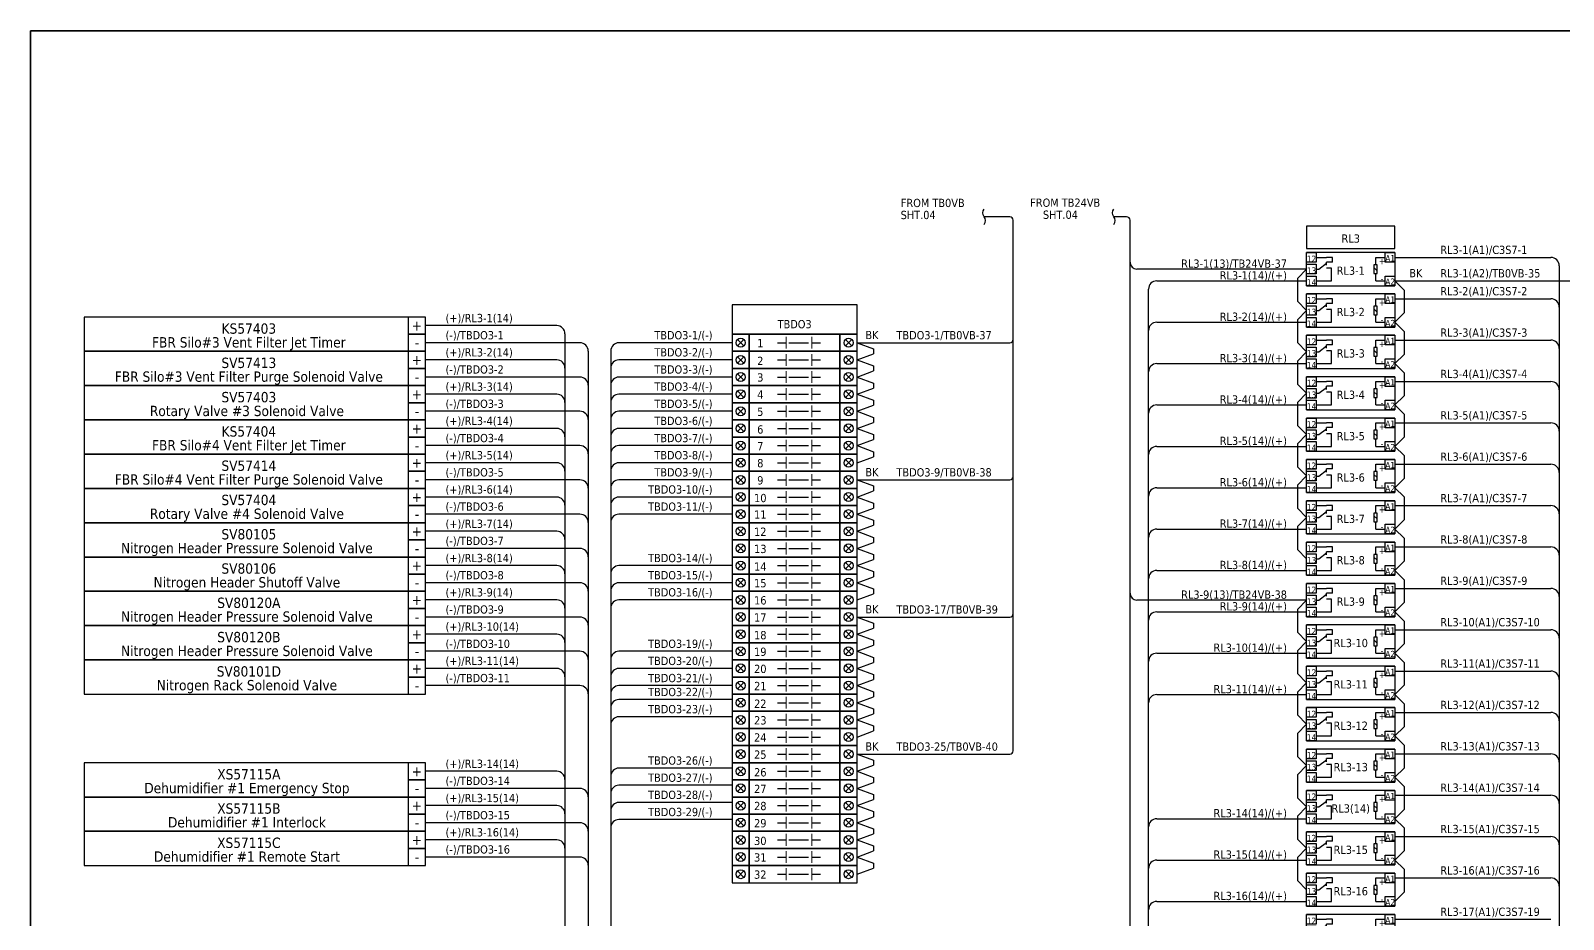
# Model space of a CAD drawing. Header units: millimetres. Extents: x 0 to 1792788, y -13 to 262234.
# Drawn here: x 1130709 to 1187211, y 35938 to 68674 of the extents above; entities that cross this region are included whole.
import ezdxf
from ezdxf.enums import TextEntityAlignment as Align

# ---------------------------------------------------------------- set-up
doc = ezdxf.new("R2010")
doc.units = ezdxf.units.MM
doc.layers.add('HELPPOINT', color=7, linetype='Continuous', lineweight=25)
doc.layers.add('power', color=7, linetype='Continuous', lineweight=25)
doc.styles.add('Tahoma', font='')
doc.styles.get('Tahoma').set_extended_font_data('Tahoma')

# ---------------------------------------------------------------- blocks, each defined once
blk = doc.blocks.new('TPA')
at = {"layer": 'HELPPOINT', "color": 4, "lineweight": 35, "ltscale": 25.4}
for p, q in [((14292753, 12749437), (14292753, 12827491)), ((14292753, 12827491), (14405128, 12827491)), ((14292753, 12749437), (14292753, 12827491)), ((14292753, 12827491), (14405128, 12827491))]:
    blk.add_line(p, q, dxfattribs=at)
blk = doc.blocks.new('700RL')
at = {"color": 1, "ltscale": 25.4}
for p, q in [((15889446, 12491261), (15889446, 12492481)), ((15889446, 12492126), (15889446, 12492481)), ((15889446, 12492481), (15889797, 12492481)), ((15892698, 12492481), (15889446, 12492481)), ((15889446, 12491261), (15889446, 12492481)), ((15889797, 12492481), (15889797, 12492126)), ((15892347, 12492126), (15892347, 12492481)), ((15892347, 12492481), (15892698, 12492481)), ((15892698, 12492481), (15892698, 12492126)), ((15892698, 12492481), (15892698, 12491261)), ((15889797, 12492126), (15889446, 12492126)), ((15889446, 12491694), (15889446, 12492049)), ((15889446, 12492049), (15889797, 12492049)), ((15889797, 12492304), (15890173, 12492304)), ((15889797, 12492049), (15889797, 12491694)), ((15889797, 12491871), (15889900, 12491871)), ((15889900, 12491871), (15890173, 12492089)), ((15890399, 12492304), (15890173, 12492304)), ((15890399, 12492129), (15890173, 12492129)), ((15890173, 12492013), (15890173, 12492129)), ((15890363, 12491906), (15890173, 12491906)), ((15890363, 12491439), (15890363, 12491906)), ((15890399, 12492129), (15890399, 12492304)), ((15891926, 12491929), (15892042, 12491814)), ((15891998, 12492304), (15892347, 12492304)), ((15891998, 12492031), (15891998, 12492304)), ((15892698, 12492126), (15892347, 12492126)), ((15889797, 12491694), (15889446, 12491694)), ((15889446, 12491261), (15889446, 12491617)), ((15889446, 12491617), (15889797, 12491617)), ((15889797, 12491261), (15889446, 12491261)), ((15889446, 12491261), (15892698, 12491261)), ((15889797, 12491617), (15889797, 12491261)), ((15889797, 12491439), (15890363, 12491439)), ((15891998, 12491439), (15891998, 12491712)), ((15891998, 12491439), (15892347, 12491439)), ((15892347, 12491261), (15892347, 12491617)), ((15892347, 12491617), (15892698, 12491617)), ((15892698, 12491261), (15892347, 12491261)), ((15892698, 12491617), (15892698, 12491261))]:
    blk.add_line(p, q, dxfattribs=at)
blk.add_lwpolyline([(15891926, 12491712), (15892042, 12491712), (15892042, 12492031), (15891926, 12492031)], close=True, dxfattribs=at)
at = {"color": 1, "style": 'Tahoma'}
for s, height, p in [('A1', 231.6, (15892527, 12492274)), ('12', 231.6, (15889626, 12492251)), ('13', 231.6, (15889626, 12491819)), ('+', 232, (15892226, 12492165)), ('+', 232, (15892226, 12492165)), ('14', 231.6, (15889626, 12491386)), ('-', 232, (15892226, 12491526)), ('A2', 231.6, (15892527, 12491410))]:
    blk.add_text(s, height=height, dxfattribs=at).set_placement(p, align=Align.MIDDLE_CENTER)

msp = doc.modelspace()

# ---------------------------------------------------------------- linework, layer by layer
at = {"color": 7, "ltscale": 25.4}
for p, q in [((1166804, 61819), (1165858, 61819)), ((1166931, 42149), (1166931, 61692)), ((1180999, 59457), (1181339, 59117)), ((1180999, 59457), (1187920, 59457)), ((1181339, 59117), (1181339, 58274)), ((1180999, 57933), (1181339, 58274)), ((1180999, 57933), (1181339, 57593)), ((1150958, 57178), (1145260, 57178)), ((1156571, 57178), (1152398, 57178)), ((1157004, 57295), (1156769, 57060)), ((1156769, 57295), (1157004, 57060)), ((1158237, 57178), (1158555, 57178)), ((1158656, 57178), (1159382, 57178)), ((1159510, 57178), (1159828, 57178)), ((1160743, 57295), (1160978, 57060)), ((1160978, 57295), (1160743, 57060)), ((1161176, 57178), (1166804, 57178)), ((1161176, 57178), (1161781, 56954)), ((1181339, 57593), (1181339, 56750)), ((1151263, 56873), (1151263, 20458)), ((1152093, 56873), (1152093, 20458)), ((1156571, 56546), (1152398, 56546)), ((1157004, 56664), (1156769, 56429)), ((1156769, 56664), (1157004, 56429)), ((1158237, 56546), (1158555, 56546)), ((1158656, 56546), (1159382, 56546)), ((1159510, 56546), (1159828, 56546)), ((1160743, 56664), (1160978, 56429)), ((1160978, 56664), (1160743, 56429)), ((1161176, 56546), (1161781, 56769)), ((1161176, 56546), (1161781, 56323)), ((1161781, 56954), (1161781, 56769)), ((1180999, 56409), (1181339, 56750)), ((1157004, 56032), (1156769, 55797)), ((1156769, 56032), (1157004, 55797)), ((1160743, 56032), (1160978, 55797)), ((1160978, 56032), (1160743, 55797)), ((1161176, 55915), (1161781, 56138)), ((1161781, 56323), (1161781, 56138)), ((1180999, 56409), (1181339, 56069)), ((1181339, 56069), (1181339, 55226)), ((1150958, 55915), (1145260, 55915)), ((1156571, 55915), (1152398, 55915)), ((1156571, 55915), (1152398, 55915)), ((1157004, 55401), (1156769, 55166)), ((1156769, 55401), (1157004, 55166)), ((1158237, 55915), (1158555, 55915)), ((1158656, 55915), (1159382, 55915)), ((1159510, 55915), (1159828, 55915)), ((1160743, 55401), (1160978, 55166)), ((1160978, 55401), (1160743, 55166)), ((1161176, 55915), (1161781, 55691)), ((1161176, 55283), (1161781, 55506)), ((1161781, 55691), (1161781, 55506)), ((1156571, 55283), (1152398, 55283)), ((1158237, 55283), (1158555, 55283)), ((1158656, 55283), (1159382, 55283)), ((1159510, 55283), (1159828, 55283)), ((1161176, 55283), (1161781, 55060)), ((1161176, 54652), (1161781, 54875)), ((1161781, 55060), (1161781, 54875)), ((1180999, 54885), (1181339, 55226)), ((1180999, 54885), (1181339, 54545)), ((1150958, 54652), (1145260, 54652)), ((1156571, 54652), (1152398, 54652)), ((1157004, 54769), (1156769, 54534)), ((1156769, 54769), (1157004, 54534)), ((1158237, 54652), (1158555, 54652)), ((1158656, 54652), (1159382, 54652)), ((1159510, 54652), (1159828, 54652)), ((1160743, 54769), (1160978, 54534)), ((1160978, 54769), (1160743, 54534)), ((1161176, 54652), (1161781, 54428)), ((1161176, 54020), (1161781, 54243)), ((1161781, 54428), (1161781, 54243)), ((1181339, 54545), (1181339, 53702)), ((1156571, 54020), (1152398, 54020)), ((1157004, 54138), (1156769, 53903)), ((1156769, 54138), (1157004, 53903)), ((1158237, 54020), (1158555, 54020)), ((1158656, 54020), (1159382, 54020)), ((1159510, 54020), (1159828, 54020)), ((1160743, 54138), (1160978, 53903)), ((1160978, 54138), (1160743, 53903)), ((1161176, 54020), (1161781, 53797)), ((1161781, 53797), (1161781, 53612)), ((1180999, 53361), (1181339, 53702)), ((1150958, 53389), (1145260, 53389)), ((1156571, 53389), (1152398, 53389)), ((1157004, 53506), (1156769, 53271)), ((1156769, 53506), (1157004, 53271)), ((1158237, 53389), (1158555, 53389)), ((1158656, 53389), (1159382, 53389)), ((1159510, 53389), (1159828, 53389)), ((1160743, 53506), (1160978, 53271)), ((1160978, 53506), (1160743, 53271)), ((1161176, 53389), (1161781, 53612)), ((1161176, 53389), (1161781, 53165)), ((1161781, 53165), (1161781, 52980)), ((1180999, 53361), (1181339, 53021)), ((1156571, 52757), (1152398, 52757)), ((1157004, 52875), (1156769, 52640)), ((1156769, 52875), (1157004, 52640)), ((1158237, 52757), (1158555, 52757)), ((1158656, 52757), (1159382, 52757)), ((1159510, 52757), (1159828, 52757)), ((1160743, 52875), (1160978, 52640)), ((1160978, 52875), (1160743, 52640)), ((1161176, 52757), (1161781, 52980)), ((1181339, 53021), (1181339, 52178)), ((1150958, 52126), (1145260, 52126)), ((1156571, 52126), (1152398, 52126)), ((1157004, 52243), (1156769, 52008)), ((1156769, 52243), (1157004, 52008)), ((1158237, 52126), (1158555, 52126)), ((1158656, 52126), (1159382, 52126)), ((1159510, 52126), (1159828, 52126)), ((1160743, 52243), (1160978, 52008)), ((1160978, 52243), (1160743, 52008)), ((1161176, 52126), (1161781, 51902)), ((1161176, 52126), (1166804, 52126)), ((1180999, 51837), (1181339, 52178)), ((1156571, 51494), (1152398, 51494)), ((1157004, 51612), (1156769, 51377)), ((1156769, 51612), (1157004, 51377)), ((1158237, 51494), (1158555, 51494)), ((1158656, 51494), (1159382, 51494)), ((1159510, 51494), (1159828, 51494)), ((1160743, 51612), (1160978, 51377)), ((1160978, 51612), (1160743, 51377)), ((1161176, 51494), (1161781, 51717)), ((1161176, 51494), (1161781, 51271)), ((1161781, 51902), (1161781, 51717)), ((1180999, 51837), (1181339, 51497)), ((1181339, 51497), (1181339, 50654)), ((1150958, 50863), (1145260, 50863)), ((1156571, 50863), (1152398, 50863)), ((1157004, 50980), (1156769, 50745)), ((1156769, 50980), (1157004, 50745)), ((1158237, 50863), (1158555, 50863)), ((1158656, 50863), (1159382, 50863)), ((1159510, 50863), (1159828, 50863)), ((1160743, 50980), (1160978, 50745)), ((1160978, 50980), (1160743, 50745)), ((1161176, 50863), (1161781, 51086)), ((1161176, 50863), (1161781, 50639)), ((1161781, 51271), (1161781, 51086)), ((1157004, 50349), (1156769, 50114)), ((1156769, 50349), (1157004, 50114)), ((1160743, 50349), (1160978, 50114)), ((1160978, 50349), (1160743, 50114)), ((1161176, 50231), (1161781, 50454)), ((1161781, 50639), (1161781, 50454)), ((1180999, 50313), (1181339, 50654)), ((1180999, 50313), (1181339, 49973)), ((1158237, 50231), (1158555, 50231)), ((1158656, 50231), (1159382, 50231)), ((1159510, 50231), (1159828, 50231)), ((1161176, 50231), (1161781, 50008)), ((1161176, 49600), (1161781, 49823)), ((1161781, 50008), (1161781, 49823)), ((1181339, 49973), (1181339, 49130)), ((1150958, 49600), (1145260, 49600)), ((1157004, 49717), (1156769, 49482)), ((1156769, 49717), (1157004, 49482)), ((1158237, 49600), (1158555, 49600)), ((1158656, 49600), (1159382, 49600)), ((1159510, 49600), (1159828, 49600)), ((1160743, 49717), (1160978, 49482)), ((1160978, 49717), (1160743, 49482)), ((1161176, 49600), (1161781, 49376)), ((1161176, 48968), (1161781, 49191)), ((1161781, 49376), (1161781, 49191)), ((1156571, 48968), (1152398, 48968)), ((1157004, 49086), (1156769, 48851)), ((1156769, 49086), (1157004, 48851)), ((1158237, 48968), (1158555, 48968)), ((1158656, 48968), (1159382, 48968)), ((1159510, 48968), (1159828, 48968)), ((1160743, 49086), (1160978, 48851)), ((1160978, 49086), (1160743, 48851)), ((1161176, 48968), (1161781, 48745)), ((1161781, 48745), (1161781, 48560)), ((1180999, 48789), (1181339, 49130)), ((1180999, 48789), (1181339, 48449)), ((1150958, 48337), (1145260, 48337)), ((1156571, 48337), (1152398, 48337)), ((1157004, 48454), (1156769, 48219)), ((1156769, 48454), (1157004, 48219)), ((1158237, 48337), (1158555, 48337)), ((1158656, 48337), (1159382, 48337)), ((1159510, 48337), (1159828, 48337)), ((1160743, 48454), (1160978, 48219)), ((1160978, 48454), (1160743, 48219)), ((1161176, 48337), (1161781, 48560)), ((1161176, 48337), (1161781, 48113)), ((1161781, 48113), (1161781, 47928)), ((1181339, 48449), (1181339, 47606)), ((1156571, 47705), (1152398, 47705)), ((1157004, 47823), (1156769, 47588)), ((1156769, 47823), (1157004, 47588)), ((1158237, 47705), (1158555, 47705)), ((1158656, 47705), (1159382, 47705)), ((1159510, 47705), (1159828, 47705)), ((1160743, 47823), (1160978, 47588)), ((1160978, 47823), (1160743, 47588)), ((1161176, 47705), (1161781, 47928)), ((1180999, 47265), (1181339, 47606)), ((1150958, 47074), (1145260, 47074)), ((1157004, 47191), (1156769, 46956)), ((1156769, 47191), (1157004, 46956)), ((1158237, 47074), (1158555, 47074)), ((1158656, 47074), (1159382, 47074)), ((1159510, 47074), (1159828, 47074)), ((1160743, 47191), (1160978, 46956)), ((1160978, 47191), (1160743, 46956)), ((1161176, 47074), (1161781, 46850)), ((1161176, 47074), (1166804, 47074)), ((1180999, 47265), (1181339, 46925)), ((1181339, 46925), (1181339, 46082)), ((1157004, 46560), (1156769, 46325)), ((1156769, 46560), (1157004, 46325)), ((1158237, 46442), (1158555, 46442)), ((1158656, 46442), (1159382, 46442)), ((1159510, 46442), (1159828, 46442)), ((1160743, 46560), (1160978, 46325)), ((1160978, 46560), (1160743, 46325)), ((1161176, 46442), (1161781, 46665)), ((1161176, 46442), (1161781, 46219)), ((1161781, 46850), (1161781, 46665)), ((1150958, 45811), (1145260, 45811)), ((1156571, 45811), (1152398, 45811)), ((1157004, 45928), (1156769, 45693)), ((1156769, 45928), (1157004, 45693)), ((1158237, 45811), (1158555, 45811)), ((1158656, 45811), (1159382, 45811)), ((1159510, 45811), (1159828, 45811)), ((1160743, 45928), (1160978, 45693)), ((1160978, 45928), (1160743, 45693)), ((1161176, 45811), (1161781, 46034)), ((1161176, 45811), (1161781, 45587)), ((1161781, 46219), (1161781, 46034)), ((1180999, 45741), (1181339, 46082)), ((1157004, 45297), (1156769, 45062)), ((1156769, 45297), (1157004, 45062)), ((1160743, 45297), (1160978, 45062)), ((1160978, 45297), (1160743, 45062)), ((1161176, 45179), (1161781, 45403)), ((1161781, 45587), (1161781, 45403)), ((1180999, 45741), (1181339, 45401)), ((1181339, 45401), (1181339, 44558)), ((1156571, 45179), (1152398, 45179)), ((1157004, 44665), (1156769, 44430)), ((1156769, 44665), (1157004, 44430)), ((1158237, 45179), (1158555, 45179)), ((1158656, 45179), (1159382, 45179)), ((1159510, 45179), (1159828, 45179)), ((1160743, 44665), (1160978, 44430)), ((1160978, 44665), (1160743, 44430)), ((1161176, 45179), (1161781, 44956)), ((1161176, 44548), (1161781, 44771)), ((1161781, 44956), (1161781, 44771)), ((1150958, 44548), (1145260, 44548)), ((1156571, 44548), (1152398, 44548)), ((1158237, 44548), (1158555, 44548)), ((1158656, 44548), (1159382, 44548)), ((1159510, 44548), (1159828, 44548)), ((1161176, 44548), (1161781, 44324)), ((1161176, 43916), (1161781, 44140)), ((1161781, 44324), (1161781, 44140)), ((1180999, 44217), (1181339, 44558)), ((1180999, 44217), (1181339, 43877)), ((1156571, 44034), (1152398, 44034)), ((1157004, 44034), (1156769, 43799)), ((1156769, 44034), (1157004, 43799)), ((1158237, 43916), (1158555, 43916)), ((1158656, 43916), (1159382, 43916)), ((1159510, 43916), (1159828, 43916)), ((1160743, 44034), (1160978, 43799)), ((1160978, 44034), (1160743, 43799)), ((1161176, 43916), (1161781, 43693)), ((1161176, 43285), (1161781, 43508)), ((1161781, 43693), (1161781, 43508)), ((1181339, 43877), (1181339, 43034)), ((1156571, 43402), (1152398, 43402)), ((1157004, 43402), (1156769, 43167)), ((1156769, 43402), (1157004, 43167)), ((1158237, 43285), (1158555, 43285)), ((1158656, 43285), (1159382, 43285)), ((1159510, 43285), (1159828, 43285)), ((1160743, 43402), (1160978, 43167)), ((1160978, 43402), (1160743, 43167)), ((1161176, 43285), (1161781, 43062)), ((1161781, 43062), (1161781, 42877)), ((1180999, 42693), (1181339, 43034)), ((1157004, 42771), (1156769, 42536)), ((1156769, 42771), (1157004, 42536)), ((1158237, 42653), (1158555, 42653)), ((1158656, 42653), (1159382, 42653)), ((1159510, 42653), (1159828, 42653)), ((1160743, 42771), (1160978, 42536)), ((1160978, 42771), (1160743, 42536)), ((1161176, 42653), (1161781, 42877)), ((1180999, 42693), (1181339, 42353)), ((1157004, 42139), (1156769, 41904)), ((1156769, 42139), (1157004, 41904)), ((1158237, 42022), (1158555, 42022)), ((1158656, 42022), (1159382, 42022)), ((1159510, 42022), (1159828, 42022)), ((1160743, 42139), (1160978, 41904)), ((1160978, 42139), (1160743, 41904)), ((1161176, 42022), (1161781, 41799)), ((1161176, 42022), (1166804, 42022)), ((1181339, 42353), (1181339, 41510)), ((1156571, 41508), (1152398, 41508)), ((1157004, 41508), (1156769, 41273)), ((1156769, 41508), (1157004, 41273)), ((1158237, 41390), (1158555, 41390)), ((1158656, 41390), (1159382, 41390)), ((1159510, 41390), (1159828, 41390)), ((1160743, 41508), (1160978, 41273)), ((1160978, 41508), (1160743, 41273)), ((1161176, 41390), (1161781, 41614)), ((1161176, 41390), (1161781, 41167)), ((1161781, 41799), (1161781, 41614)), ((1180999, 41169), (1181339, 41510)), ((1150958, 40759), (1145260, 40759)), ((1156571, 40876), (1152398, 40876)), ((1157004, 40876), (1156769, 40641)), ((1156769, 40876), (1157004, 40641)), ((1158237, 40759), (1158555, 40759)), ((1158656, 40759), (1159382, 40759)), ((1159510, 40759), (1159828, 40759)), ((1160743, 40876), (1160978, 40641)), ((1160978, 40876), (1160743, 40641)), ((1161176, 40759), (1161781, 40982)), ((1161176, 40759), (1161781, 40536)), ((1161781, 41167), (1161781, 40982)), ((1180999, 41169), (1181339, 40829)), ((1181339, 40829), (1181339, 39986)), ((1156571, 40245), (1152398, 40245)), ((1157004, 40245), (1156769, 40010)), ((1156769, 40245), (1157004, 40010)), ((1158237, 40127), (1158555, 40127)), ((1158656, 40127), (1159382, 40127)), ((1159510, 40127), (1159828, 40127)), ((1160743, 40245), (1160978, 40010)), ((1160978, 40245), (1160743, 40010)), ((1161176, 40127), (1161781, 40351)), ((1161176, 40127), (1161781, 39904)), ((1161781, 40536), (1161781, 40351)), ((1156571, 39613), (1152398, 39613)), ((1157004, 39613), (1156769, 39378)), ((1156769, 39613), (1157004, 39378)), ((1160743, 39613), (1160978, 39378)), ((1160978, 39613), (1160743, 39378)), ((1161176, 39496), (1161781, 39719)), ((1161781, 39904), (1161781, 39719)), ((1180999, 39645), (1181339, 39986)), ((1180999, 39645), (1181339, 39305)), ((1150958, 39496), (1145260, 39496)), ((1158237, 39496), (1158555, 39496)), ((1158656, 39496), (1159382, 39496)), ((1159510, 39496), (1159828, 39496)), ((1161176, 39496), (1161781, 39273)), ((1161176, 38864), (1161781, 39088)), ((1161781, 39273), (1161781, 39088)), ((1181339, 39305), (1181339, 38462)), ((1157004, 38982), (1156769, 38747)), ((1156769, 38982), (1157004, 38747)), ((1158237, 38864), (1158555, 38864)), ((1158656, 38864), (1159382, 38864)), ((1159510, 38864), (1159828, 38864)), ((1160743, 38982), (1160978, 38747)), ((1160978, 38982), (1160743, 38747)), ((1161176, 38864), (1161781, 38641)), ((1161176, 38233), (1161781, 38456)), ((1161781, 38641), (1161781, 38456)), ((1180999, 38121), (1181339, 38462)), ((1150958, 38233), (1145260, 38233)), ((1157004, 38350), (1156769, 38115)), ((1156769, 38350), (1157004, 38115)), ((1158237, 38233), (1158555, 38233)), ((1158656, 38233), (1159382, 38233)), ((1159510, 38233), (1159828, 38233)), ((1160743, 38350), (1160978, 38115)), ((1160978, 38350), (1160743, 38115)), ((1161176, 38233), (1161781, 38010)), ((1161781, 38010), (1161781, 37825)), ((1180999, 38121), (1181339, 37781)), ((1157004, 37719), (1156769, 37484)), ((1156769, 37719), (1157004, 37484)), ((1158237, 37601), (1158555, 37601)), ((1158656, 37601), (1159382, 37601)), ((1159510, 37601), (1159828, 37601)), ((1160743, 37719), (1160978, 37484)), ((1160978, 37719), (1160743, 37484)), ((1161176, 37601), (1161781, 37825)), ((1181339, 37781), (1181339, 36938)), ((1180999, 36597), (1181339, 36938))]:
    msp.add_line(p, q, dxfattribs=at)
at = {"color": 1, "ltscale": 25.4}
for p, q in [((1171110, 61819), (1170636, 61819)), ((1171237, 60144), (1171237, 61692)), ((1171237, 23568), (1171237, 61692)), ((1177747, 59890), (1171491, 59890)), ((1177747, 59890), (1177406, 59549)), ((1177406, 59549), (1177406, 58706)), ((1177747, 58366), (1177406, 58706)), ((1177747, 58366), (1177406, 58025)), ((1177406, 58025), (1177406, 57182)), ((1177747, 56842), (1177406, 57182)), ((1177747, 56842), (1177406, 56501)), ((1177406, 56501), (1177406, 55658)), ((1177747, 55318), (1177406, 55658)), ((1177747, 55318), (1177406, 54977)), ((1177406, 54977), (1177406, 54134)), ((1177747, 53794), (1177406, 54134)), ((1177747, 53794), (1177406, 53453)), ((1177406, 53453), (1177406, 52610)), ((1177747, 52270), (1177406, 52610)), ((1177747, 52270), (1177406, 51929)), ((1177406, 51929), (1177406, 51086)), ((1177747, 50746), (1177406, 51086)), ((1177747, 50746), (1177406, 50405)), ((1177406, 50405), (1177406, 49562)), ((1177747, 49222), (1177406, 49562)), ((1177747, 47698), (1171491, 47698)), ((1177747, 47698), (1177406, 47357)), ((1177406, 47357), (1177406, 46514)), ((1177747, 46174), (1177406, 46514)), ((1177747, 46174), (1177406, 45833)), ((1177406, 45833), (1177406, 44990)), ((1177747, 44650), (1177406, 44990)), ((1177747, 44650), (1177406, 44309)), ((1177406, 44309), (1177406, 43466)), ((1177747, 43126), (1177406, 43466)), ((1177747, 43126), (1177406, 42785)), ((1177406, 42785), (1177406, 41942)), ((1177747, 41602), (1177406, 41942)), ((1177747, 41602), (1177406, 41261)), ((1177406, 41261), (1177406, 40418)), ((1177747, 40078), (1177406, 40418)), ((1177747, 40078), (1177406, 39737)), ((1177406, 39737), (1177406, 38894)), ((1177747, 38554), (1177406, 38894)), ((1177747, 38554), (1177406, 38213)), ((1177406, 38213), (1177406, 37370)), ((1177747, 37030), (1177406, 37370))]:
    msp.add_line(p, q, dxfattribs=at)
at = {"color": 4, "ltscale": 25.4}
for p, q in [((1180999, 60322), (1186753, 60322)), ((1187058, 60017), (1187058, 9499)), ((1172224, 59457), (1177747, 59457)), ((1171919, 9499), (1171919, 59152)), ((1180999, 58798), (1186753, 58798)), ((1150102, 57809), (1145260, 57809)), ((1172224, 57933), (1177747, 57933)), ((1150407, 57504), (1150407, 9499)), ((1180999, 57274), (1186753, 57274)), ((1150102, 56546), (1145260, 56546)), ((1172224, 56409), (1177747, 56409)), ((1180999, 55750), (1186753, 55750)), ((1150102, 55283), (1145260, 55283)), ((1172224, 54885), (1177747, 54885)), ((1150102, 54020), (1145260, 54020)), ((1180999, 54226), (1186753, 54226)), ((1172224, 53361), (1177747, 53361)), ((1150102, 52757), (1145260, 52757)), ((1180999, 52702), (1186753, 52702)), ((1150102, 51494), (1145260, 51494)), ((1172224, 51837), (1177747, 51837)), ((1180999, 51178), (1186753, 51178)), ((1172224, 50313), (1177747, 50313)), ((1150102, 50231), (1145260, 50231)), ((1180999, 49654), (1186753, 49654)), ((1150102, 48968), (1145260, 48968)), ((1172224, 48789), (1177747, 48789)), ((1180999, 48130), (1186753, 48130)), ((1150102, 47705), (1145260, 47705)), ((1172224, 47265), (1177747, 47265)), ((1150102, 46442), (1145260, 46442)), ((1180999, 46606), (1186753, 46606)), ((1172224, 45741), (1177747, 45741)), ((1150102, 45179), (1145260, 45179)), ((1180999, 45082), (1186753, 45082)), ((1172224, 44217), (1177747, 44217)), ((1180999, 43558), (1186753, 43558)), ((1180999, 42034), (1186753, 42034)), ((1150102, 41390), (1145260, 41390)), ((1150102, 40127), (1145260, 40127)), ((1180999, 40510), (1186753, 40510)), ((1172224, 39645), (1177747, 39645)), ((1180999, 38986), (1186753, 38986)), ((1150102, 38864), (1145260, 38864)), ((1172224, 38121), (1177747, 38121)), ((1180999, 37462), (1186753, 37462)), ((1172224, 36597), (1177747, 36597)), ((1180999, 35938), (1186753, 35938))]:
    msp.add_line(p, q, dxfattribs=at)
at = {"color": 7, "lineweight": 9, "ltscale": 25.4}
for p, q in [((1158555, 56961), (1158555, 57394)), ((1159510, 56961), (1159510, 57394)), ((1158555, 56329), (1158555, 56763)), ((1159510, 56329), (1159510, 56763)), ((1158555, 55698), (1158555, 56131)), ((1159510, 55698), (1159510, 56131)), ((1158555, 55066), (1158555, 55500)), ((1159510, 55066), (1159510, 55500)), ((1158555, 54435), (1158555, 54868)), ((1159510, 54435), (1159510, 54868)), ((1158555, 53803), (1158555, 54237)), ((1159510, 53803), (1159510, 54237)), ((1158555, 53172), (1158555, 53605)), ((1159510, 53172), (1159510, 53605)), ((1158555, 52540), (1158555, 52974)), ((1159510, 52540), (1159510, 52974)), ((1158555, 51909), (1158555, 52342)), ((1159510, 51909), (1159510, 52342)), ((1158555, 51277), (1158555, 51711)), ((1159510, 51277), (1159510, 51711)), ((1158555, 50646), (1158555, 51079)), ((1159510, 50646), (1159510, 51079)), ((1158555, 50014), (1158555, 50448)), ((1159510, 50014), (1159510, 50448)), ((1158555, 49383), (1158555, 49816)), ((1159510, 49383), (1159510, 49816)), ((1158555, 48751), (1158555, 49185)), ((1159510, 48751), (1159510, 49185)), ((1158555, 48120), (1158555, 48553)), ((1159510, 48120), (1159510, 48553)), ((1158555, 47488), (1158555, 47922)), ((1159510, 47488), (1159510, 47922)), ((1158555, 46857), (1158555, 47290)), ((1159510, 46857), (1159510, 47290)), ((1158555, 46226), (1158555, 46659)), ((1159510, 46226), (1159510, 46659)), ((1158555, 45594), (1158555, 46027)), ((1159510, 45594), (1159510, 46027)), ((1158555, 44963), (1158555, 45396)), ((1159510, 44963), (1159510, 45396)), ((1158555, 44331), (1158555, 44764)), ((1159510, 44331), (1159510, 44764)), ((1158555, 43700), (1158555, 44133)), ((1159510, 43700), (1159510, 44133)), ((1158555, 43068), (1158555, 43502)), ((1159510, 43068), (1159510, 43502)), ((1158555, 42437), (1158555, 42870)), ((1159510, 42437), (1159510, 42870)), ((1158555, 41805), (1158555, 42239)), ((1159510, 41805), (1159510, 42239)), ((1158555, 41174), (1158555, 41607)), ((1159510, 41174), (1159510, 41607)), ((1158555, 40542), (1158555, 40976)), ((1159510, 40542), (1159510, 40976)), ((1158555, 39911), (1158555, 40344)), ((1159510, 39911), (1159510, 40344)), ((1158555, 39279), (1158555, 39713)), ((1159510, 39279), (1159510, 39713)), ((1158555, 38648), (1158555, 39081)), ((1159510, 38648), (1159510, 39081)), ((1158555, 38016), (1158555, 38450)), ((1159510, 38016), (1159510, 38450)), ((1158555, 37385), (1158555, 37818)), ((1159510, 37385), (1159510, 37818))]:
    msp.add_line(p, q, dxfattribs=at)
at = {"color": 7, "ltscale": 25.4}
msp.add_lwpolyline([(1165858, 61537, 0.351), (1165858, 61819, -0.351), (1165858, 62101, 2.081666)], format="xyb", dxfattribs=at)
at = {"color": 1, "ltscale": 25.4}
msp.add_lwpolyline([(1170636, 61537, 0.351), (1170636, 61819, -0.351), (1170636, 62101, 2.081666)], format="xyb", dxfattribs=at)
at = {"color": 2, "ltscale": 25.4}
for points in [[(1177747, 60647), (1180999, 60647), (1180999, 61478), (1177747, 61478)], [(1132679, 56862), (1145260, 56862), (1145260, 58125), (1132679, 58125)], [(1132679, 55599), (1145260, 55599), (1145260, 56862), (1132679, 56862)], [(1132679, 54336), (1145260, 54336), (1145260, 55599), (1132679, 55599)], [(1132679, 53073), (1145260, 53073), (1145260, 54336), (1132679, 54336)], [(1132679, 51810), (1145260, 51810), (1145260, 53073), (1132679, 53073)], [(1132679, 50547), (1145260, 50547), (1145260, 51810), (1132679, 51810)], [(1132679, 49284), (1145260, 49284), (1145260, 50547), (1132679, 50547)], [(1132679, 48021), (1145260, 48021), (1145260, 49284), (1132679, 49284)], [(1132679, 46758), (1145260, 46758), (1145260, 48021), (1132679, 48021)], [(1132679, 45495), (1145260, 45495), (1145260, 46758), (1132679, 46758)], [(1132679, 44232), (1145260, 44232), (1145260, 45495), (1132679, 45495)], [(1132679, 40443), (1145260, 40443), (1145260, 41706), (1132679, 41706)], [(1132679, 39180), (1145260, 39180), (1145260, 40443), (1132679, 40443)], [(1132679, 37917), (1145260, 37917), (1145260, 39180), (1132679, 39180)]]:
    msp.add_lwpolyline(points, close=True, dxfattribs=at)
at = {"color": 4, "ltscale": 25.4}
msp.add_lwpolyline([(1156571, 57493), (1161176, 57493), (1161176, 58572), (1156571, 58572)], close=True, dxfattribs=at)
at = {"color": 1, "ltscale": 25.4}
for points in [[(1144628, 57493), (1145260, 57493), (1145260, 58125), (1144628, 58125)], [(1144628, 56230), (1145260, 56230), (1145260, 56862), (1144628, 56862)], [(1144628, 54967), (1145260, 54967), (1145260, 55599), (1144628, 55599)], [(1144628, 53704), (1145260, 53704), (1145260, 54336), (1144628, 54336)], [(1144628, 52441), (1145260, 52441), (1145260, 53073), (1144628, 53073)], [(1144628, 51178), (1145260, 51178), (1145260, 51810), (1144628, 51810)], [(1144628, 49915), (1145260, 49915), (1145260, 50547), (1144628, 50547)], [(1144628, 48652), (1145260, 48652), (1145260, 49284), (1144628, 49284)], [(1144628, 47389), (1145260, 47389), (1145260, 48021), (1144628, 48021)], [(1144628, 46126), (1145260, 46126), (1145260, 46758), (1144628, 46758)], [(1144628, 44864), (1145260, 44864), (1145260, 45495), (1144628, 45495)], [(1144628, 41075), (1145260, 41075), (1145260, 41706), (1144628, 41706)], [(1144628, 39812), (1145260, 39812), (1145260, 40443), (1144628, 40443)], [(1144628, 38549), (1145260, 38549), (1145260, 39180), (1144628, 39180)]]:
    msp.add_lwpolyline(points, close=True, dxfattribs=at)
at = {"color": 7, "ltscale": 25.4}
for points in [[(1144628, 56862), (1145260, 56862), (1145260, 57493), (1144628, 57493)], [(1156571, 56862), (1157202, 56862), (1157202, 57493), (1156571, 57493)], [(1157202, 56862), (1160545, 56862), (1160545, 57493), (1157202, 57493)], [(1160545, 56862), (1161176, 56862), (1161176, 57493), (1160545, 57493)], [(1156571, 56230), (1157202, 56230), (1157202, 56862), (1156571, 56862)], [(1157202, 56230), (1160545, 56230), (1160545, 56862), (1157202, 56862)], [(1160545, 56230), (1161176, 56230), (1161176, 56862), (1160545, 56862)], [(1144628, 55599), (1145260, 55599), (1145260, 56230), (1144628, 56230)], [(1156571, 55599), (1157202, 55599), (1157202, 56230), (1156571, 56230)], [(1157202, 55599), (1160545, 55599), (1160545, 56230), (1157202, 56230)], [(1160545, 55599), (1161176, 55599), (1161176, 56230), (1160545, 56230)], [(1156571, 54967), (1157202, 54967), (1157202, 55599), (1156571, 55599)], [(1157202, 54967), (1160545, 54967), (1160545, 55599), (1157202, 55599)], [(1160545, 54967), (1161176, 54967), (1161176, 55599), (1160545, 55599)], [(1144628, 54336), (1145260, 54336), (1145260, 54967), (1144628, 54967)], [(1156571, 54336), (1157202, 54336), (1157202, 54967), (1156571, 54967)], [(1157202, 54336), (1160545, 54336), (1160545, 54967), (1157202, 54967)], [(1160545, 54336), (1161176, 54336), (1161176, 54967), (1160545, 54967)], [(1156571, 53704), (1157202, 53704), (1157202, 54336), (1156571, 54336)], [(1157202, 53704), (1160545, 53704), (1160545, 54336), (1157202, 54336)], [(1160545, 53704), (1161176, 53704), (1161176, 54336), (1160545, 54336)], [(1144628, 53073), (1145260, 53073), (1145260, 53704), (1144628, 53704)], [(1156571, 53073), (1157202, 53073), (1157202, 53704), (1156571, 53704)], [(1157202, 53073), (1160545, 53073), (1160545, 53704), (1157202, 53704)], [(1160545, 53073), (1161176, 53073), (1161176, 53704), (1160545, 53704)], [(1156571, 52441), (1157202, 52441), (1157202, 53073), (1156571, 53073)], [(1157202, 52441), (1160545, 52441), (1160545, 53073), (1157202, 53073)], [(1160545, 52441), (1161176, 52441), (1161176, 53073), (1160545, 53073)], [(1144628, 51810), (1145260, 51810), (1145260, 52441), (1144628, 52441)], [(1156571, 51810), (1157202, 51810), (1157202, 52441), (1156571, 52441)], [(1157202, 51810), (1160545, 51810), (1160545, 52441), (1157202, 52441)], [(1160545, 51810), (1161176, 51810), (1161176, 52441), (1160545, 52441)], [(1156571, 51178), (1157202, 51178), (1157202, 51810), (1156571, 51810)], [(1157202, 51178), (1160545, 51178), (1160545, 51810), (1157202, 51810)], [(1160545, 51178), (1161176, 51178), (1161176, 51810), (1160545, 51810)], [(1144628, 50547), (1145260, 50547), (1145260, 51178), (1144628, 51178)], [(1156571, 50547), (1157202, 50547), (1157202, 51178), (1156571, 51178)], [(1157202, 50547), (1160545, 50547), (1160545, 51178), (1157202, 51178)], [(1160545, 50547), (1161176, 50547), (1161176, 51178), (1160545, 51178)], [(1156571, 49915), (1157202, 49915), (1157202, 50547), (1156571, 50547)], [(1157202, 49915), (1160545, 49915), (1160545, 50547), (1157202, 50547)], [(1160545, 49915), (1161176, 49915), (1161176, 50547), (1160545, 50547)], [(1144628, 49284), (1145260, 49284), (1145260, 49915), (1144628, 49915)], [(1156571, 49284), (1157202, 49284), (1157202, 49915), (1156571, 49915)], [(1157202, 49284), (1160545, 49284), (1160545, 49915), (1157202, 49915)], [(1160545, 49284), (1161176, 49284), (1161176, 49915), (1160545, 49915)], [(1156571, 48652), (1157202, 48652), (1157202, 49284), (1156571, 49284)], [(1157202, 48652), (1160545, 48652), (1160545, 49284), (1157202, 49284)], [(1160545, 48652), (1161176, 48652), (1161176, 49284), (1160545, 49284)], [(1144628, 48021), (1145260, 48021), (1145260, 48652), (1144628, 48652)], [(1156571, 48021), (1157202, 48021), (1157202, 48652), (1156571, 48652)], [(1157202, 48021), (1160545, 48021), (1160545, 48652), (1157202, 48652)], [(1160545, 48021), (1161176, 48021), (1161176, 48652), (1160545, 48652)], [(1156571, 47389), (1157202, 47389), (1157202, 48021), (1156571, 48021)], [(1157202, 47389), (1160545, 47389), (1160545, 48021), (1157202, 48021)], [(1160545, 47389), (1161176, 47389), (1161176, 48021), (1160545, 48021)], [(1144628, 46758), (1145260, 46758), (1145260, 47389), (1144628, 47389)], [(1156571, 46758), (1157202, 46758), (1157202, 47389), (1156571, 47389)], [(1157202, 46758), (1160545, 46758), (1160545, 47389), (1157202, 47389)], [(1160545, 46758), (1161176, 46758), (1161176, 47389), (1160545, 47389)], [(1156571, 46126), (1157202, 46126), (1157202, 46758), (1156571, 46758)], [(1157202, 46126), (1160545, 46126), (1160545, 46758), (1157202, 46758)], [(1160545, 46126), (1161176, 46126), (1161176, 46758), (1160545, 46758)], [(1144628, 45495), (1145260, 45495), (1145260, 46126), (1144628, 46126)], [(1156571, 45495), (1157202, 45495), (1157202, 46126), (1156571, 46126)], [(1157202, 45495), (1160545, 45495), (1160545, 46126), (1157202, 46126)], [(1160545, 45495), (1161176, 45495), (1161176, 46126), (1160545, 46126)], [(1156571, 44864), (1157202, 44864), (1157202, 45495), (1156571, 45495)], [(1157202, 44864), (1160545, 44864), (1160545, 45495), (1157202, 45495)], [(1160545, 44864), (1161176, 44864), (1161176, 45495), (1160545, 45495)], [(1144628, 44232), (1145260, 44232), (1145260, 44864), (1144628, 44864)], [(1156571, 44232), (1157202, 44232), (1157202, 44864), (1156571, 44864)], [(1157202, 44232), (1160545, 44232), (1160545, 44864), (1157202, 44864)], [(1160545, 44232), (1161176, 44232), (1161176, 44864), (1160545, 44864)], [(1156571, 43601), (1157202, 43601), (1157202, 44232), (1156571, 44232)], [(1157202, 43601), (1160545, 43601), (1160545, 44232), (1157202, 44232)], [(1160545, 43601), (1161176, 43601), (1161176, 44232), (1160545, 44232)], [(1156571, 42969), (1157202, 42969), (1157202, 43601), (1156571, 43601)], [(1157202, 42969), (1160545, 42969), (1160545, 43601), (1157202, 43601)], [(1160545, 42969), (1161176, 42969), (1161176, 43601), (1160545, 43601)], [(1156571, 42338), (1157202, 42338), (1157202, 42969), (1156571, 42969)], [(1157202, 42338), (1160545, 42338), (1160545, 42969), (1157202, 42969)], [(1160545, 42338), (1161176, 42338), (1161176, 42969), (1160545, 42969)], [(1156571, 41706), (1157202, 41706), (1157202, 42338), (1156571, 42338)], [(1157202, 41706), (1160545, 41706), (1160545, 42338), (1157202, 42338)], [(1160545, 41706), (1161176, 41706), (1161176, 42338), (1160545, 42338)], [(1156571, 41075), (1157202, 41075), (1157202, 41706), (1156571, 41706)], [(1157202, 41075), (1160545, 41075), (1160545, 41706), (1157202, 41706)], [(1160545, 41075), (1161176, 41075), (1161176, 41706), (1160545, 41706)], [(1144628, 40443), (1145260, 40443), (1145260, 41075), (1144628, 41075)], [(1156571, 40443), (1157202, 40443), (1157202, 41075), (1156571, 41075)], [(1157202, 40443), (1160545, 40443), (1160545, 41075), (1157202, 41075)], [(1160545, 40443), (1161176, 40443), (1161176, 41075), (1160545, 41075)], [(1156571, 39812), (1157202, 39812), (1157202, 40443), (1156571, 40443)], [(1157202, 39812), (1160545, 39812), (1160545, 40443), (1157202, 40443)], [(1160545, 39812), (1161176, 39812), (1161176, 40443), (1160545, 40443)], [(1144628, 39180), (1145260, 39180), (1145260, 39812), (1144628, 39812)], [(1156571, 39180), (1157202, 39180), (1157202, 39812), (1156571, 39812)], [(1157202, 39180), (1160545, 39180), (1160545, 39812), (1157202, 39812)], [(1160545, 39180), (1161176, 39180), (1161176, 39812), (1160545, 39812)], [(1156571, 38549), (1157202, 38549), (1157202, 39180), (1156571, 39180)], [(1157202, 38549), (1160545, 38549), (1160545, 39180), (1157202, 39180)], [(1160545, 38549), (1161176, 38549), (1161176, 39180), (1160545, 39180)], [(1144628, 37917), (1145260, 37917), (1145260, 38549), (1144628, 38549)], [(1156571, 37917), (1157202, 37917), (1157202, 38549), (1156571, 38549)], [(1157202, 37917), (1160545, 37917), (1160545, 38549), (1157202, 38549)], [(1160545, 37917), (1161176, 37917), (1161176, 38549), (1160545, 38549)], [(1156571, 37286), (1157202, 37286), (1157202, 37917), (1156571, 37917)], [(1157202, 37286), (1160545, 37286), (1160545, 37917), (1157202, 37917)], [(1160545, 37286), (1161176, 37286), (1161176, 37917), (1160545, 37917)]]:
    msp.add_lwpolyline(points, close=True, dxfattribs=at)
for centre in [(1156886, 57178), (1160861, 57178), (1156886, 56546), (1160861, 56546), (1156886, 55915), (1160861, 55915), (1156886, 55283), (1160861, 55283), (1156886, 54652), (1160861, 54652), (1156886, 54020), (1160861, 54020), (1156886, 53389), (1160861, 53389), (1156886, 52757), (1160861, 52757), (1156886, 52126), (1160861, 52126), (1156886, 51494), (1160861, 51494), (1156886, 50863), (1160861, 50863), (1156886, 50231), (1160861, 50231), (1156886, 49600), (1160861, 49600), (1156886, 48968), (1160861, 48968), (1156886, 48337), (1160861, 48337), (1156886, 47705), (1160861, 47705), (1156886, 47074), (1160861, 47074), (1156886, 46442), (1160861, 46442), (1156886, 45811), (1160861, 45811), (1156886, 45179), (1160861, 45179), (1156886, 44548), (1160861, 44548), (1156886, 43916), (1160861, 43916), (1156886, 43285), (1160861, 43285), (1156886, 42653), (1160861, 42653), (1156886, 42022), (1160861, 42022), (1156886, 41390), (1160861, 41390), (1156886, 40759), (1160861, 40759), (1156886, 40127), (1160861, 40127), (1156886, 39496), (1160861, 39496), (1156886, 38864), (1160861, 38864), (1156886, 38233), (1160861, 38233), (1156886, 37601), (1160861, 37601)]:
    msp.add_circle(centre, 166, dxfattribs=at)
for centre, radius, start, end in [((1166804, 61692), 127, 0, 90), ((1150958, 56873), 305, 0, 90), ((1152398, 56873), 305, 90, 180), ((1166804, 57305), 127, 270, 0), ((1152398, 56241), 305, 90, 180), ((1150958, 55610), 305, 0, 90), ((1152398, 55610), 305, 90, 180), ((1152398, 55610), 305, 90, 180), ((1152398, 54978), 305, 90, 180), ((1150958, 54347), 305, 0, 90), ((1152398, 54347), 305, 90, 180), ((1152398, 53715), 305, 90, 180), ((1150958, 53084), 305, 0, 90), ((1152398, 53084), 305, 90, 180), ((1152398, 52452), 305, 90, 180), ((1150958, 51821), 305, 0, 90), ((1152398, 51821), 305, 90, 180), ((1166804, 52253), 127, 270, 0), ((1152398, 51189), 305, 90, 180), ((1150958, 50558), 305, 0, 90), ((1152398, 50558), 305, 90, 180), ((1150958, 49295), 305, 0, 90), ((1152398, 48663), 305, 90, 180), ((1150958, 48032), 305, 0, 90), ((1152398, 48032), 305, 90, 180), ((1152398, 47400), 305, 90, 180), ((1150958, 46769), 305, 0, 90), ((1166804, 47201), 127, 270, 0), ((1150958, 45506), 305, 0, 90), ((1152398, 45506), 305, 90, 180), ((1152398, 44874), 305, 90, 180), ((1150958, 44243), 305, 0, 90), ((1152398, 44243), 305, 90, 180), ((1152398, 43729), 305, 90, 180), ((1152398, 43097), 305, 90, 180), ((1166804, 42149), 127, 270, 0), ((1152398, 41203), 305, 90, 180), ((1150958, 40454), 305, 0, 90), ((1152398, 40572), 305, 90, 180), ((1152398, 39940), 305, 90, 180), ((1152398, 39309), 305, 90, 180), ((1150958, 39191), 305, 0, 90), ((1150958, 37928), 305, 0, 90)]:
    msp.add_arc(centre, radius, start, end, dxfattribs=at)
at = {"color": 1, "ltscale": 25.4}
for centre, radius, start, end in [((1171110, 61692), 127, 0, 90), ((1171491, 60144), 254, 180, 270), ((1171491, 47952), 254, 180, 270)]:
    msp.add_arc(centre, radius, start, end, dxfattribs=at)
at = {"color": 4, "ltscale": 25.4}
for centre, start, end in [((1186753, 60017), 0, 90), ((1172224, 59152), 90, 180), ((1186753, 58493), 0, 90), ((1150102, 57504), 0, 90), ((1172224, 57628), 90, 180), ((1186753, 56969), 0, 90), ((1150102, 56241), 0, 90), ((1172224, 56104), 90, 180), ((1186753, 55445), 0, 90), ((1150102, 54978), 0, 90), ((1172224, 54580), 90, 180), ((1150102, 53715), 0, 90), ((1186753, 53921), 0, 90), ((1172224, 53056), 90, 180), ((1150102, 52452), 0, 90), ((1186753, 52397), 0, 90), ((1150102, 51189), 0, 90), ((1172224, 51532), 90, 180), ((1186753, 50873), 0, 90), ((1172224, 50008), 90, 180), ((1150102, 49926), 0, 90), ((1186753, 49349), 0, 90), ((1150102, 48663), 0, 90), ((1172224, 48484), 90, 180), ((1186753, 47825), 0, 90), ((1150102, 47400), 0, 90), ((1172224, 46960), 90, 180), ((1150102, 46137), 0, 90), ((1186753, 46301), 0, 90), ((1172224, 45436), 90, 180), ((1150102, 44874), 0, 90), ((1186753, 44777), 0, 90), ((1172224, 43912), 90, 180), ((1186753, 43253), 0, 90), ((1186753, 41729), 0, 90), ((1150102, 41086), 0, 90), ((1150102, 39823), 0, 90), ((1186753, 40205), 0, 90), ((1172224, 39340), 90, 180), ((1186753, 38681), 0, 90), ((1150102, 38560), 0, 90), ((1172224, 37816), 90, 180), ((1186753, 37157), 0, 90), ((1172224, 36292), 90, 180)]:
    msp.add_arc(centre, 305, start, end, dxfattribs=at)

# ---------------------------------------------------------------- block references
at = {"xscale": 0.8800000000046566, "yscale": 0.8800000000046566, "zscale": 0.8800000000046566}
msp.add_blockref('TPA', (-11446913, -11219518), dxfattribs=at)
for p in [(-14711699, -12431982), (-14711699, -12433506), (-14711699, -12435030), (-14711699, -12436554), (-14711699, -12438078), (-14711699, -12439602), (-14711699, -12441126), (-14711699, -12442650), (-14711699, -12444174), (-14711699, -12445698), (-14711699, -12447222), (-14711699, -12448746), (-14711699, -12450270), (-14711699, -12451794), (-14711699, -12453318), (-14711699, -12454842), (-14711699, -12456366)]:
    msp.add_blockref('700RL', p)

# ---------------------------------------------------------------- texts
at = {"color": 7, "style": 'Tahoma'}
for s, p in [('FROM TB0VB', (1162787, 62176)), ('SHT.04', (1162781, 61733)), ('BK', (1181530, 59591)), ('RL3-1(A2)/TB0VB-35', (1182675, 59584)), ('(-)/TBDO3-1', (1146004, 57304)), ('BK', (1161482, 57311)), ('TBDO3-1/TB0VB-37', (1162628, 57304)), ('(-)/TBDO3-2', (1146004, 56041)), ('(-)/TBDO3-3', (1146004, 54778)), ('(-)/TBDO3-4', (1146004, 53515)), ('(-)/TBDO3-5', (1146004, 52252)), ('BK', (1161482, 52259)), ('TBDO3-9/TB0VB-38', (1162628, 52252)), ('(-)/TBDO3-6', (1146004, 50989)), ('(-)/TBDO3-7', (1146004, 49726)), ('(-)/TBDO3-8', (1146004, 48463)), ('(-)/TBDO3-9', (1146004, 47200)), ('BK', (1161482, 47207)), ('TBDO3-17/TB0VB-39', (1162628, 47200)), ('(-)/TBDO3-10', (1146004, 45937)), ('(-)/TBDO3-11', (1146004, 44674)), ('BK', (1161482, 42155)), ('TBDO3-25/TB0VB-40', (1162628, 42148)), ('(-)/TBDO3-14', (1146004, 40886)), ('(-)/TBDO3-15', (1146004, 39623)), ('(-)/TBDO3-16', (1146004, 38360))]:
    msp.add_text(s, height=304.8, dxfattribs=at).set_placement(p)
at = {"color": 1, "style": 'Tahoma'}
for s, p in [('FROM TB24VB', (1167557, 62185)), ('SHT.04', (1168026, 61742))]:
    msp.add_text(s, height=304.8, dxfattribs=at).set_placement(p)
at = {"color": 2, "style": 'Tahoma'}
msp.add_text('RL3', height=304.8, dxfattribs=at).set_placement((1179373, 61017), align=Align.MIDDLE_CENTER)
at = {"color": 4, "style": 'Tahoma'}
for s, p in [('RL3-1(A1)/C3S7-1', (1182675, 60448)), ('RL3-2(A1)/C3S7-2', (1182675, 58924)), ('(+)/RL3-1(14)', (1146004, 57936)), ('RL3-3(A1)/C3S7-3', (1182675, 57400)), ('(+)/RL3-2(14)', (1146004, 56673)), ('RL3-4(A1)/C3S7-4', (1182675, 55876)), ('(+)/RL3-3(14)', (1146004, 55410)), ('(+)/RL3-4(14)', (1146004, 54147)), ('RL3-5(A1)/C3S7-5', (1182675, 54352)), ('(+)/RL3-5(14)', (1146004, 52884)), ('RL3-6(A1)/C3S7-6', (1182675, 52828)), ('(+)/RL3-6(14)', (1146004, 51621)), ('RL3-7(A1)/C3S7-7', (1182675, 51304)), ('(+)/RL3-7(14)', (1146004, 50358)), ('RL3-8(A1)/C3S7-8', (1182675, 49780)), ('(+)/RL3-8(14)', (1146004, 49095)), ('(+)/RL3-9(14)', (1146004, 47832)), ('RL3-9(A1)/C3S7-9', (1182675, 48256)), ('RL3-10(A1)/C3S7-10', (1182675, 46732)), ('(+)/RL3-10(14)', (1146004, 46569)), ('(+)/RL3-11(14)', (1146004, 45306)), ('RL3-11(A1)/C3S7-11', (1182675, 45208)), ('RL3-12(A1)/C3S7-12', (1182675, 43684)), ('RL3-13(A1)/C3S7-13', (1182675, 42160)), ('(+)/RL3-14(14)', (1146004, 41517)), ('RL3-14(A1)/C3S7-14', (1182675, 40636)), ('(+)/RL3-15(14)', (1146004, 40254)), ('(+)/RL3-16(14)', (1146004, 38991)), ('RL3-15(A1)/C3S7-15', (1182675, 39112)), ('RL3-16(A1)/C3S7-16', (1182675, 37588)), ('RL3-17(A1)/C3S7-19', (1182675, 36064))]:
    msp.add_text(s, height=304.8, dxfattribs=at).set_placement(p)
at = {"color": 1, "style": 'Tahoma'}
for s, p in [('RL3-1(13)/TB24VB-37', (1177022, 59940)), ('RL3-9(13)/TB24VB-38', (1177022, 47748))]:
    msp.add_text(s, height=304.8, dxfattribs=at).set_placement(p, align=Align.RIGHT)
at = {"color": 7, "style": 'Tahoma'}
for s, p in [('RL3-1', (1179373, 59834)), ('RL3-2', (1179373, 58310)), ('RL3-3', (1179373, 56786)), ('RL3-4', (1179373, 55262)), ('RL3-5', (1179373, 53738)), ('RL3-6', (1179373, 52214)), ('RL3-7', (1179373, 50690)), ('RL3-8', (1179373, 49166)), ('RL3-9', (1179373, 47642)), ('RL3-10', (1179373, 46118)), ('RL3-11', (1179373, 44594)), ('RL3-12', (1179373, 43070)), ('RL3-13', (1179373, 41546)), ('RL3(14)', (1179373, 40022)), ('RL3-15', (1179373, 38498)), ('RL3-16', (1179373, 36974))]:
    msp.add_text(s, height=304.8, dxfattribs=at).set_placement(p, align=Align.MIDDLE_CENTER)
at = {"color": 4, "style": 'Tahoma'}
for s, p in [('RL3-1(14)/(+)', (1177022, 59508)), ('RL3-2(14)/(+)', (1177022, 57984)), ('RL3-3(14)/(+)', (1177022, 56460)), ('RL3-4(14)/(+)', (1177022, 54936)), ('RL3-5(14)/(+)', (1177022, 53412)), ('RL3-6(14)/(+)', (1177022, 51888)), ('RL3-7(14)/(+)', (1177022, 50364)), ('RL3-8(14)/(+)', (1177022, 48840)), ('RL3-9(14)/(+)', (1177022, 47316)), ('RL3-10(14)/(+)', (1177022, 45792)), ('RL3-11(14)/(+)', (1177022, 44268)), ('RL3-14(14)/(+)', (1177022, 39696)), ('RL3-15(14)/(+)', (1177022, 38172)), ('RL3-16(14)/(+)', (1177022, 36648))]:
    msp.add_text(s, height=304.8, dxfattribs=at).set_placement(p, align=Align.RIGHT)
for s, height, p in [('KS57403', 381, (1138753, 57701)), ('TBDO3', 304.8, (1158873, 57863)), ('FBR Silo#3 Vent Filter Jet Timer', 381, (1138753, 57193)), ('SV57413', 381, (1138753, 56438)), ('FBR Silo#3 Vent Filter Purge Solenoid Valve', 381, (1138753, 55930)), ('SV57403', 381, (1138753, 55175)), ('Rotary Valve #3 Solenoid Valve ', 381, (1138753, 54667)), ('KS57404', 381, (1138753, 53912)), ('FBR Silo#4 Vent Filter Jet Timer', 381, (1138753, 53404)), ('SV57414', 381, (1138753, 52649)), ('FBR Silo#4 Vent Filter Purge Solenoid Valve', 381, (1138753, 52141)), ('SV57404', 381, (1138753, 51387)), ('Rotary Valve #4 Solenoid Valve ', 381, (1138753, 50879)), ('SV80105', 381, (1138753, 50124)), ('Nitrogen Header Pressure Solenoid Valve ', 381, (1138753, 49616)), ('SV80106', 381, (1138753, 48861)), ('Nitrogen Header Shutoff Valve ', 381, (1138753, 48353)), ('SV80120A', 381, (1138753, 47598)), ('Nitrogen Header Pressure Solenoid Valve ', 381, (1138753, 47090)), ('SV80120B', 381, (1138753, 46335)), ('Nitrogen Header Pressure Solenoid Valve ', 381, (1138753, 45827)), ('SV80101D', 381, (1138753, 45072)), ('Nitrogen Rack Solenoid Valve ', 381, (1138753, 44564)), ('XS57115A', 381, (1138753, 41283)), ('Dehumidifier #1 Emergency Stop ', 381, (1138753, 40775)), ('XS57115B', 381, (1138753, 40020)), ('Dehumidifier #1 Interlock ', 381, (1138753, 39512)), ('Dehumidifier #1 Remote Start ', 381, (1138753, 38249)), ('XS57115C', 381, (1138753, 38757))]:
    msp.add_text(s, height=height, dxfattribs=at).set_placement(p, align=Align.MIDDLE_CENTER)
at = {"color": 7, "style": 'Tahoma'}
for s, p in [('TBDO3-1/(-)', (1155846, 57304)), ('TBDO3-2/(-)', (1155846, 56673)), ('TBDO3-3/(-)', (1155846, 56041)), ('TBDO3-4/(-)', (1155846, 55410)), ('TBDO3-5/(-)', (1155846, 54778)), ('TBDO3-6/(-)', (1155846, 54147)), ('TBDO3-7/(-)', (1155846, 53515)), ('TBDO3-8/(-)', (1155846, 52884)), ('TBDO3-9/(-)', (1155846, 52252)), ('TBDO3-10/(-)', (1155846, 51621)), ('TBDO3-11/(-)', (1155846, 50989)), ('TBDO3-14/(-)', (1155846, 49095)), ('TBDO3-15/(-)', (1155846, 48463)), ('TBDO3-16/(-)', (1155846, 47832)), ('TBDO3-19/(-)', (1155846, 45937)), ('TBDO3-20/(-)', (1155846, 45306)), ('TBDO3-21/(-)', (1155846, 44674)), ('TBDO3-22/(-)', (1155846, 44160)), ('TBDO3-23/(-)', (1155846, 43529)), ('TBDO3-26/(-)', (1155846, 41635)), ('TBDO3-27/(-)', (1155846, 41003)), ('TBDO3-28/(-)', (1155846, 40372)), ('TBDO3-29/(-)', (1155846, 39740))]:
    msp.add_text(s, height=304.8, dxfattribs=at).set_placement(p, align=Align.RIGHT)
at = {"layer": 'power', "color": 1, "style": 'Tahoma'}
for p in [(1144951, 57813), (1144951, 56550), (1144951, 55287), (1144951, 54024), (1144951, 52761), (1144951, 51498), (1144951, 50235), (1144951, 48972), (1144951, 47709), (1144951, 46446), (1144951, 45183), (1144951, 41394), (1144951, 40131), (1144951, 38868)]:
    msp.add_text('+', height=381, dxfattribs=at).set_placement(p, align=Align.MIDDLE_CENTER)
at = {"layer": 'power', "color": 7, "style": 'Tahoma'}
for s, height, p in [('-', 381, (1144951, 57183)), ('1', 305, (1157607, 57162)), ('2', 305, (1157607, 56510)), ('3', 305, (1157607, 55899)), ('-', 381, (1144951, 55920)), ('4', 305, (1157607, 55267)), ('-', 381, (1144951, 54657)), ('5', 305, (1157607, 54636)), ('6', 305, (1157607, 53984)), ('-', 381, (1144951, 53394)), ('7', 305, (1157607, 53373)), ('8', 305, (1157607, 52741)), ('-', 381, (1144951, 52131)), ('9', 305, (1157607, 52110)), ('10', 305.3, (1157607, 51458)), ('11', 305.3, (1157607, 50847)), ('-', 381, (1144951, 50868)), ('12', 305.3, (1157607, 50215)), ('13', 305.3, (1157607, 49584)), ('-', 381, (1144951, 49605)), ('14', 305.3, (1157607, 48932)), ('-', 381, (1144951, 48342)), ('15', 305.3, (1157607, 48321)), ('16', 305.3, (1157607, 47689)), ('-', 381, (1144951, 47079)), ('17', 305.3, (1157607, 47058)), ('18', 305.3, (1157607, 46406)), ('-', 381, (1144951, 45816)), ('19', 305.3, (1157607, 45795)), ('20', 305.3, (1157607, 45164)), ('21', 305.3, (1157607, 44532)), ('-', 381, (1144951, 44553)), ('22', 305.3, (1157607, 43880)), ('23', 305.3, (1157607, 43269)), ('24', 305.3, (1157607, 42638)), ('25', 305.3, (1157607, 42006)), ('26', 305.3, (1157607, 41354)), ('-', 381, (1144951, 40764)), ('27', 305.3, (1157607, 40743)), ('28', 305.3, (1157607, 40112)), ('29', 305.3, (1157607, 39480)), ('-', 381, (1144951, 39501)), ('30', 305.3, (1157607, 38828)), ('-', 381, (1144951, 38238)), ('31', 305.3, (1157607, 38217)), ('32', 305.3, (1157607, 37586))]:
    msp.add_text(s, height=height, dxfattribs=at).set_placement(p, align=Align.MIDDLE_CENTER)

doc.saveas('drawing.dxf')
